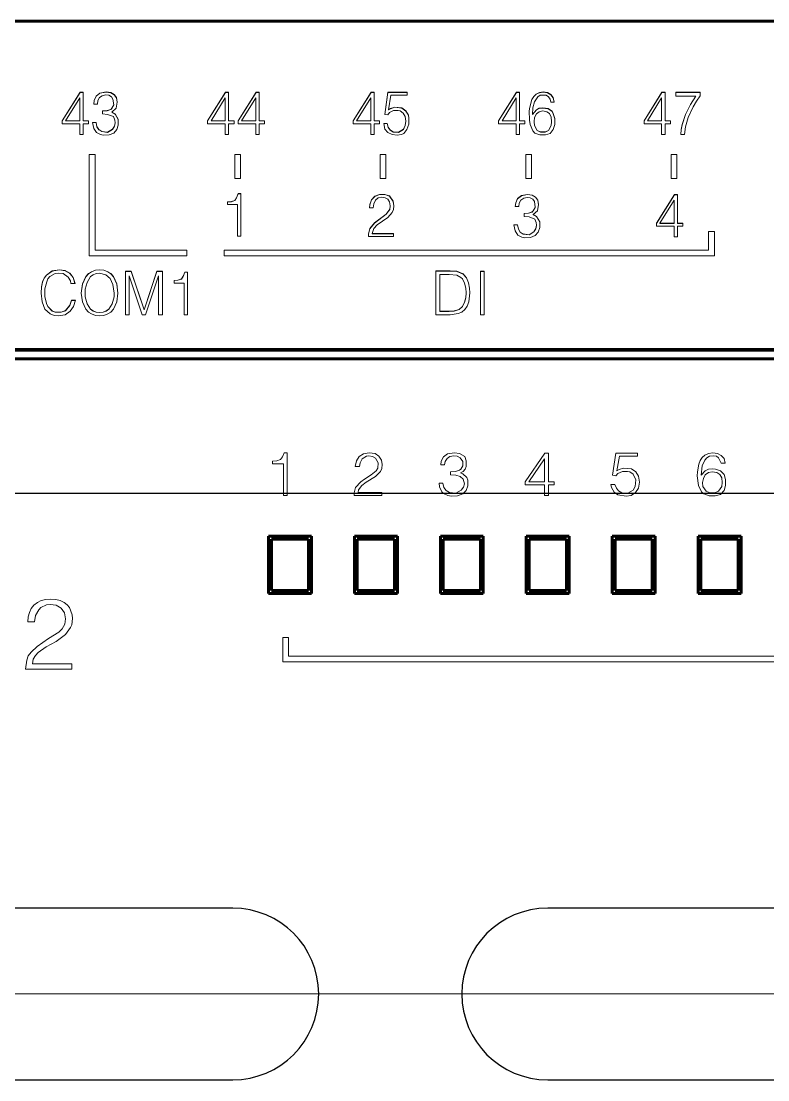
# Model space of a CAD drawing. Header units: millimetres. Extents: x 0 to 53000, y -591 to 24400.
# Drawn here: x 24641.73 to 24667.8, y 2739.5 to 2776.5 of the extents above; entities that cross this region are included whole.
import ezdxf
from ezdxf.enums import TextEntityAlignment as Align

# ---------------------------------------------------------------- set-up
doc = ezdxf.new("R2010")
doc.units = ezdxf.units.MM
doc.linetypes.add('K5LT_BASIC', pattern=[0])
doc.linetypes.add('K5LT_THIN', pattern=[0])
doc.layers.add('Основная', color=7, linetype='Continuous', lineweight=30)
doc.layers.add('Привязки', color=2, linetype='Continuous', lineweight=0, plot=False, transparency=0.8)
doc.styles.add('текст', font='isocpeui.ttf')

# ---------------------------------------------------------------- blocks, each defined once
blk = doc.blocks.new('Программируемое реле ПР102')
at = {"layer": 'Основная', "linetype": 'K5LT_BASIC', "lineweight": 60}
for p, q in [((116.75, 34), (0.25, 34)), ((2.8, 22.503), (114.2, 22.503)), ((114.2, 22.2), (2.8, 22.2)), ((113.72, 22.525), (3.28, 22.525)), ((23.25, 16), (23.25, 14)), ((24.75, 16), (23.25, 16)), ((24.75, 14), (24.75, 16)), ((27.75, 16), (26.25, 16)), ((26.25, 16), (26.25, 14)), ((27.75, 14), (27.75, 16)), ((29.25, 16), (29.25, 14)), ((30.75, 16), (29.25, 16)), ((30.75, 14), (30.75, 16)), ((33.75, 16), (32.25, 16)), ((32.25, 16), (32.25, 14)), ((33.75, 14), (33.75, 16)), ((36.75, 16), (35.25, 16)), ((35.25, 16), (35.25, 14)), ((36.75, 14), (36.75, 16)), ((38.25, 16), (38.25, 14)), ((39.75, 16), (38.25, 16)), ((39.75, 14), (39.75, 16)), ((23.35, 15.9), (23.35, 14.1)), ((24.65, 15.9), (23.35, 15.9)), ((24.65, 14.1), (24.65, 15.9)), ((26.35, 15.9), (26.35, 14.1)), ((27.65, 15.9), (26.35, 15.9)), ((27.65, 14.1), (27.65, 15.9)), ((29.35, 15.9), (29.35, 14.1)), ((30.65, 15.9), (29.35, 15.9)), ((30.65, 14.1), (30.65, 15.9)), ((32.35, 15.9), (32.35, 14.1)), ((33.65, 15.9), (32.35, 15.9)), ((33.65, 14.1), (33.65, 15.9)), ((35.35, 15.9), (35.35, 14.1)), ((36.65, 15.9), (35.35, 15.9)), ((36.65, 14.1), (36.65, 15.9)), ((39.65, 15.9), (38.35, 15.9)), ((38.35, 15.9), (38.35, 14.1)), ((39.65, 14.1), (39.65, 15.9)), ((23.35, 14.1), (24.65, 14.1)), ((26.35, 14.1), (27.65, 14.1)), ((29.35, 14.1), (30.65, 14.1)), ((32.35, 14.1), (33.65, 14.1)), ((35.35, 14.1), (36.65, 14.1)), ((38.35, 14.1), (39.65, 14.1)), ((23.25, 14), (24.75, 14)), ((26.25, 14), (27.75, 14)), ((29.25, 14), (30.75, 14)), ((32.25, 14), (33.75, 14)), ((35.25, 14), (36.75, 14)), ((38.25, 14), (39.75, 14))]:
    blk.add_line(p, q, dxfattribs=at)
at = {"layer": 'Основная', "linetype": 'K5LT_THIN', "lineweight": 18}
for p, q in [((16.67, 31.515), (16.043, 30.517)), ((16.67, 31.51), (16.043, 30.511)), ((16.776, 31.515), (16.67, 31.515)), ((16.67, 31.51), (16.67, 31.515)), ((16.776, 31.51), (16.67, 31.51)), ((16.776, 30.517), (16.776, 31.515)), ((17.363, 31.489), (17.23, 31.382)), ((17.363, 31.483), (17.23, 31.377)), ((17.576, 31.529), (17.363, 31.489)), ((17.576, 31.523), (17.363, 31.483)), ((17.363, 31.483), (17.363, 31.489)), ((17.576, 31.523), (17.576, 31.529)), ((17.736, 31.502), (17.576, 31.529)), ((17.736, 31.497), (17.576, 31.523)), ((17.736, 31.497), (17.736, 31.502)), ((17.856, 31.435), (17.736, 31.502)), ((17.856, 31.43), (17.736, 31.497)), ((21.75, 31.515), (21.123, 30.517)), ((21.75, 31.51), (21.123, 30.511)), ((21.856, 31.515), (21.75, 31.515)), ((21.75, 31.51), (21.75, 31.515)), ((21.856, 31.51), (21.75, 31.51)), ((21.856, 30.517), (21.856, 31.515)), ((22.816, 31.515), (22.19, 30.517)), ((22.816, 31.51), (22.19, 30.511)), ((22.816, 31.51), (22.816, 31.515)), ((22.923, 31.515), (22.816, 31.515)), ((22.923, 31.51), (22.816, 31.51)), ((22.923, 30.517), (22.923, 31.515)), ((26.83, 31.515), (26.203, 30.517)), ((26.83, 31.51), (26.203, 30.511)), ((26.83, 31.51), (26.83, 31.515)), ((26.936, 31.515), (26.83, 31.515)), ((26.936, 31.51), (26.83, 31.51)), ((26.936, 30.517), (26.936, 31.515)), ((27.416, 31.515), (27.31, 30.743)), ((27.416, 31.51), (27.31, 30.743)), ((27.416, 31.51), (27.416, 31.515)), ((28.096, 31.515), (27.416, 31.515)), ((28.096, 31.51), (27.416, 31.51)), ((28.096, 31.409), (28.096, 31.515)), ((31.91, 31.515), (31.283, 30.517)), ((31.91, 31.51), (31.283, 30.511)), ((32.016, 31.515), (31.91, 31.515)), ((31.91, 31.51), (31.91, 31.515)), ((32.016, 31.51), (31.91, 31.51)), ((32.016, 30.517), (32.016, 31.515)), ((32.71, 31.502), (32.59, 31.449)), ((32.71, 31.497), (32.59, 31.444)), ((32.843, 31.529), (32.71, 31.502)), ((32.843, 31.523), (32.71, 31.497)), ((32.71, 31.497), (32.71, 31.502)), ((32.843, 31.523), (32.843, 31.529)), ((32.99, 31.502), (32.843, 31.529)), ((32.99, 31.497), (32.843, 31.523)), ((32.99, 31.497), (32.99, 31.502)), ((33.11, 31.435), (32.99, 31.502)), ((33.11, 31.43), (32.99, 31.497)), ((36.99, 31.515), (36.363, 30.517)), ((36.99, 31.51), (36.363, 30.511)), ((37.096, 31.515), (36.99, 31.515)), ((36.99, 31.51), (36.99, 31.515)), ((37.096, 31.51), (36.99, 31.51)), ((37.096, 30.517), (37.096, 31.515)), ((38.323, 31.515), (37.47, 31.515)), ((37.47, 31.515), (37.47, 31.382)), ((38.323, 31.51), (37.47, 31.51)), ((38.323, 31.396), (38.323, 31.515)), ((16.163, 30.517), (16.656, 31.316)), ((16.656, 31.316), (16.656, 30.517)), ((17.163, 31.236), (17.15, 31.103)), ((17.163, 31.23), (17.15, 31.103)), ((17.15, 31.103), (17.27, 31.103)), ((17.23, 31.382), (17.163, 31.236)), ((17.23, 31.377), (17.163, 31.23)), ((17.163, 31.23), (17.163, 31.236)), ((17.23, 31.377), (17.23, 31.382)), ((17.27, 31.103), (17.283, 31.222)), ((17.283, 31.222), (17.35, 31.329)), ((17.35, 31.329), (17.443, 31.396)), ((17.443, 31.396), (17.563, 31.422)), ((17.563, 31.422), (17.67, 31.409)), ((17.67, 31.409), (17.763, 31.356)), ((17.763, 31.356), (17.816, 31.276)), ((17.816, 31.276), (17.843, 31.076)), ((17.936, 31.329), (17.856, 31.435)), ((17.856, 31.43), (17.856, 31.435)), ((17.936, 31.324), (17.856, 31.43)), ((17.923, 30.956), (17.963, 31.169)), ((17.963, 31.169), (17.936, 31.329)), ((17.936, 31.324), (17.936, 31.329)), ((17.962, 31.167), (17.936, 31.324)), ((21.243, 30.517), (21.736, 31.316)), ((21.736, 31.316), (21.736, 30.517)), ((22.31, 30.517), (22.803, 31.316)), ((22.803, 31.316), (22.803, 30.517)), ((26.323, 30.517), (26.816, 31.316)), ((26.816, 31.316), (26.816, 30.517)), ((27.443, 30.903), (27.523, 31.409)), ((27.523, 31.409), (28.096, 31.409)), ((31.403, 30.517), (31.896, 31.316)), ((31.896, 31.316), (31.896, 30.517)), ((32.443, 31.262), (32.376, 30.996)), ((32.443, 31.257), (32.376, 30.991)), ((32.51, 31.369), (32.443, 31.262)), ((32.51, 31.364), (32.443, 31.257)), ((32.443, 31.257), (32.443, 31.262)), ((32.483, 30.969), (32.536, 31.182)), ((32.59, 31.449), (32.51, 31.369)), ((32.59, 31.444), (32.51, 31.364)), ((32.51, 31.364), (32.51, 31.369)), ((32.536, 31.182), (32.656, 31.356)), ((32.59, 31.444), (32.59, 31.449)), ((32.656, 31.356), (32.736, 31.409)), ((32.736, 31.409), (32.95, 31.409)), ((32.95, 31.409), (33.03, 31.356)), ((33.03, 31.356), (33.083, 31.276)), ((33.083, 31.276), (33.11, 31.169)), ((33.19, 31.329), (33.11, 31.435)), ((33.11, 31.43), (33.11, 31.435)), ((33.19, 31.324), (33.11, 31.43)), ((33.11, 31.169), (33.23, 31.169)), ((33.23, 31.169), (33.19, 31.329)), ((33.19, 31.324), (33.19, 31.329)), ((33.228, 31.169), (33.19, 31.324)), ((36.483, 30.517), (36.976, 31.316)), ((36.976, 31.316), (36.976, 30.517)), ((37.47, 31.382), (38.176, 31.382)), ((37.99, 31.089), (37.816, 30.743)), ((37.99, 31.084), (37.816, 30.738)), ((38.176, 31.382), (37.99, 31.089)), ((38.176, 31.377), (37.99, 31.084)), ((37.99, 31.084), (37.99, 31.089)), ((38.083, 31.009), (38.19, 31.209)), ((38.176, 31.377), (38.176, 31.382)), ((38.19, 31.209), (38.323, 31.396)), ((17.616, 30.876), (17.456, 30.863)), ((17.616, 30.871), (17.456, 30.858)), ((17.456, 30.863), (17.456, 30.756)), ((17.456, 30.756), (17.63, 30.743)), ((17.736, 30.916), (17.616, 30.876)), ((17.736, 30.911), (17.616, 30.871)), ((17.616, 30.871), (17.616, 30.876)), ((17.63, 30.743), (17.83, 30.663)), ((17.776, 30.956), (17.736, 30.916)), ((17.776, 30.951), (17.736, 30.911)), ((17.736, 30.911), (17.736, 30.916)), ((17.843, 31.076), (17.776, 30.956)), ((17.843, 31.071), (17.776, 30.951)), ((17.776, 30.823), (17.923, 30.956)), ((17.776, 30.951), (17.776, 30.956)), ((17.776, 30.818), (17.776, 30.823)), ((17.896, 30.756), (17.776, 30.823)), ((17.896, 30.751), (17.776, 30.818)), ((17.843, 31.071), (17.843, 31.076)), ((17.896, 30.751), (17.896, 30.756)), ((18.003, 30.57), (17.896, 30.756)), ((18.003, 30.565), (17.896, 30.751)), ((27.31, 30.743), (27.416, 30.73)), ((27.416, 30.73), (27.47, 30.81)), ((27.51, 30.943), (27.443, 30.903)), ((27.51, 30.938), (27.443, 30.898)), ((27.443, 30.898), (27.443, 30.903)), ((27.47, 30.81), (27.616, 30.876)), ((27.656, 30.996), (27.51, 30.943)), ((27.656, 30.991), (27.51, 30.938)), ((27.51, 30.938), (27.51, 30.943)), ((27.616, 30.876), (27.776, 30.876)), ((27.656, 30.991), (27.656, 30.996)), ((27.91, 30.969), (27.656, 30.996)), ((27.91, 30.964), (27.656, 30.991)), ((27.776, 30.876), (27.843, 30.863)), ((27.843, 30.863), (27.95, 30.783)), ((27.91, 30.964), (27.91, 30.969)), ((28.043, 30.863), (27.91, 30.969)), ((28.043, 30.858), (27.91, 30.964)), ((27.95, 30.783), (28.016, 30.663)), ((28.136, 30.716), (28.043, 30.863)), ((28.043, 30.858), (28.043, 30.863)), ((28.136, 30.711), (28.043, 30.858)), ((28.136, 30.711), (28.136, 30.716)), ((28.15, 30.61), (28.136, 30.716)), ((28.15, 30.605), (28.136, 30.711)), ((32.376, 30.996), (32.35, 30.863)), ((32.376, 30.991), (32.35, 30.859)), ((32.35, 30.863), (32.363, 30.543)), ((32.376, 30.991), (32.376, 30.996)), ((32.47, 30.743), (32.483, 30.969)), ((32.603, 30.903), (32.47, 30.743)), ((32.603, 30.898), (32.47, 30.738)), ((32.47, 30.738), (32.47, 30.743)), ((32.536, 30.637), (32.603, 30.756)), ((32.696, 30.956), (32.603, 30.903)), ((32.696, 30.951), (32.603, 30.898)), ((32.603, 30.898), (32.603, 30.903)), ((32.603, 30.756), (32.696, 30.836)), ((32.83, 30.969), (32.696, 30.956)), ((32.83, 30.964), (32.696, 30.951)), ((32.696, 30.951), (32.696, 30.956)), ((32.696, 30.836), (32.83, 30.863)), ((33.016, 30.943), (32.83, 30.969)), ((32.83, 30.964), (32.83, 30.969)), ((33.016, 30.938), (32.83, 30.964)), ((32.83, 30.863), (32.963, 30.836)), ((32.963, 30.836), (33.056, 30.77)), ((33.016, 30.938), (33.016, 30.943)), ((33.15, 30.85), (33.016, 30.943)), ((33.15, 30.844), (33.016, 30.938)), ((33.056, 30.77), (33.123, 30.65)), ((33.15, 30.844), (33.15, 30.85)), ((33.19, 30.77), (33.15, 30.85)), ((33.19, 30.764), (33.15, 30.844)), ((33.243, 30.597), (33.19, 30.77)), ((33.19, 30.764), (33.19, 30.77)), ((33.243, 30.591), (33.19, 30.764)), ((37.816, 30.743), (37.696, 30.384)), ((37.816, 30.738), (37.696, 30.378)), ((37.816, 30.738), (37.816, 30.743)), ((37.91, 30.637), (38.083, 31.009)), ((16.043, 30.517), (16.043, 30.41)), ((16.043, 30.41), (16.656, 30.41)), ((16.163, 30.511), (16.163, 30.517)), ((16.656, 30.517), (16.163, 30.517)), ((16.656, 30.511), (16.163, 30.511)), ((16.656, 30.511), (16.656, 30.517)), ((16.656, 30.41), (16.656, 30.037)), ((16.776, 30.511), (16.776, 30.517)), ((16.963, 30.517), (16.776, 30.517)), ((16.963, 30.511), (16.776, 30.511)), ((16.776, 30.037), (16.776, 30.41)), ((16.776, 30.41), (16.963, 30.41)), ((16.963, 30.41), (16.963, 30.517)), ((17.23, 30.463), (17.096, 30.463)), ((17.096, 30.463), (17.15, 30.25)), ((17.23, 30.458), (17.098, 30.458)), ((17.23, 30.458), (17.23, 30.463)), ((17.256, 30.317), (17.23, 30.463)), ((17.256, 30.312), (17.23, 30.458)), ((17.83, 30.663), (17.883, 30.543)), ((17.896, 30.45), (17.87, 30.33)), ((17.896, 30.445), (17.87, 30.325)), ((17.883, 30.543), (17.896, 30.45)), ((17.896, 30.445), (17.896, 30.45)), ((17.95, 30.21), (18.003, 30.37)), ((18.003, 30.37), (18.003, 30.57)), ((21.123, 30.517), (21.123, 30.41)), ((21.123, 30.41), (21.736, 30.41)), ((21.243, 30.511), (21.243, 30.517)), ((21.736, 30.517), (21.243, 30.517)), ((21.736, 30.511), (21.243, 30.511)), ((21.736, 30.511), (21.736, 30.517)), ((21.736, 30.41), (21.736, 30.037)), ((21.856, 30.511), (21.856, 30.517)), ((22.043, 30.517), (21.856, 30.517)), ((22.043, 30.511), (21.856, 30.511)), ((21.856, 30.037), (21.856, 30.41)), ((21.856, 30.41), (22.043, 30.41)), ((22.043, 30.41), (22.043, 30.517)), ((22.19, 30.517), (22.19, 30.41)), ((22.19, 30.41), (22.803, 30.41)), ((22.803, 30.517), (22.31, 30.517)), ((22.31, 30.511), (22.31, 30.517)), ((22.803, 30.511), (22.31, 30.511)), ((22.803, 30.511), (22.803, 30.517)), ((22.803, 30.41), (22.803, 30.037)), ((23.11, 30.517), (22.923, 30.517)), ((22.923, 30.511), (22.923, 30.517)), ((23.11, 30.511), (22.923, 30.511)), ((22.923, 30.41), (23.11, 30.41)), ((22.923, 30.037), (22.923, 30.41)), ((23.11, 30.41), (23.11, 30.517)), ((26.203, 30.517), (26.203, 30.41)), ((26.203, 30.41), (26.816, 30.41)), ((26.816, 30.517), (26.323, 30.517)), ((26.323, 30.511), (26.323, 30.517)), ((26.816, 30.511), (26.323, 30.511)), ((26.816, 30.511), (26.816, 30.517)), ((26.816, 30.41), (26.816, 30.037)), ((26.936, 30.511), (26.936, 30.517)), ((27.123, 30.517), (26.936, 30.517)), ((27.123, 30.511), (26.936, 30.511)), ((26.936, 30.41), (27.123, 30.41)), ((26.936, 30.037), (26.936, 30.41)), ((27.123, 30.41), (27.123, 30.517)), ((27.27, 30.424), (27.31, 30.224)), ((27.39, 30.424), (27.27, 30.424)), ((27.39, 30.418), (27.271, 30.418)), ((27.39, 30.418), (27.39, 30.424)), ((27.43, 30.29), (27.39, 30.424)), ((27.43, 30.285), (27.39, 30.418)), ((28.016, 30.357), (27.963, 30.224)), ((28.016, 30.352), (27.963, 30.219)), ((28.016, 30.663), (28.043, 30.503)), ((28.043, 30.503), (28.016, 30.357)), ((28.043, 30.498), (28.016, 30.352)), ((28.016, 30.352), (28.016, 30.357)), ((28.043, 30.498), (28.043, 30.503)), ((28.083, 30.21), (28.15, 30.397)), ((28.15, 30.397), (28.15, 30.61)), ((31.283, 30.517), (31.283, 30.41)), ((31.283, 30.41), (31.896, 30.41)), ((31.403, 30.511), (31.403, 30.517)), ((31.896, 30.517), (31.403, 30.517)), ((31.896, 30.511), (31.403, 30.511)), ((31.896, 30.511), (31.896, 30.517)), ((31.896, 30.41), (31.896, 30.037)), ((32.016, 30.511), (32.016, 30.517)), ((32.203, 30.517), (32.016, 30.517)), ((32.203, 30.511), (32.016, 30.511)), ((32.016, 30.41), (32.203, 30.41)), ((32.016, 30.037), (32.016, 30.41)), ((32.203, 30.41), (32.203, 30.517)), ((32.363, 30.543), (32.39, 30.384)), ((32.39, 30.384), (32.483, 30.171)), ((32.523, 30.49), (32.536, 30.637)), ((32.536, 30.357), (32.523, 30.49)), ((32.523, 30.485), (32.523, 30.49)), ((32.536, 30.352), (32.523, 30.485)), ((32.536, 30.352), (32.536, 30.357)), ((32.63, 30.184), (32.536, 30.357)), ((32.63, 30.179), (32.536, 30.352)), ((33.123, 30.357), (33.03, 30.184)), ((33.123, 30.352), (33.03, 30.179)), ((33.123, 30.65), (33.136, 30.49)), ((33.136, 30.49), (33.123, 30.357)), ((33.136, 30.485), (33.123, 30.352)), ((33.123, 30.352), (33.123, 30.357)), ((33.136, 30.485), (33.136, 30.49)), ((33.19, 30.21), (33.243, 30.384)), ((33.243, 30.384), (33.243, 30.597)), ((36.363, 30.517), (36.363, 30.41)), ((36.363, 30.41), (36.976, 30.41)), ((36.976, 30.517), (36.483, 30.517)), ((36.483, 30.511), (36.483, 30.517)), ((36.976, 30.511), (36.483, 30.511)), ((36.976, 30.511), (36.976, 30.517)), ((36.976, 30.41), (36.976, 30.037)), ((37.283, 30.517), (37.096, 30.517)), ((37.096, 30.511), (37.096, 30.517)), ((37.283, 30.511), (37.096, 30.511)), ((37.096, 30.037), (37.096, 30.41)), ((37.096, 30.41), (37.283, 30.41)), ((37.283, 30.41), (37.283, 30.517)), ((37.696, 30.384), (37.656, 30.21)), ((37.696, 30.378), (37.656, 30.205)), ((37.696, 30.378), (37.696, 30.384)), ((37.816, 30.304), (37.91, 30.637)), ((16.656, 30.037), (16.776, 30.037)), ((17.15, 30.25), (17.243, 30.104)), ((17.243, 30.104), (17.376, 30.037)), ((17.323, 30.21), (17.256, 30.317)), ((17.256, 30.312), (17.256, 30.317)), ((17.323, 30.205), (17.256, 30.312)), ((17.43, 30.144), (17.323, 30.21)), ((17.323, 30.205), (17.323, 30.21)), ((17.43, 30.139), (17.323, 30.205)), ((17.376, 30.037), (17.47, 30.011)), ((17.43, 30.139), (17.43, 30.144)), ((17.63, 30.117), (17.43, 30.144)), ((17.63, 30.112), (17.43, 30.139)), ((17.47, 30.011), (17.683, 30.024)), ((17.803, 30.224), (17.63, 30.117)), ((17.803, 30.219), (17.63, 30.112)), ((17.63, 30.112), (17.63, 30.117)), ((17.683, 30.024), (17.843, 30.091)), ((17.87, 30.33), (17.803, 30.224)), ((17.87, 30.325), (17.803, 30.219)), ((17.803, 30.219), (17.803, 30.224)), ((17.843, 30.091), (17.95, 30.21)), ((17.87, 30.325), (17.87, 30.33)), ((21.736, 30.037), (21.856, 30.037)), ((22.803, 30.037), (22.923, 30.037)), ((26.816, 30.037), (26.936, 30.037)), ((27.31, 30.224), (27.416, 30.104)), ((27.416, 30.104), (27.563, 30.037)), ((27.496, 30.197), (27.43, 30.29)), ((27.43, 30.285), (27.43, 30.29)), ((27.496, 30.192), (27.43, 30.285)), ((27.496, 30.192), (27.496, 30.197)), ((27.603, 30.131), (27.496, 30.197)), ((27.603, 30.125), (27.496, 30.192)), ((27.563, 30.037), (27.736, 30.011)), ((27.603, 30.125), (27.603, 30.131)), ((27.79, 30.117), (27.603, 30.131)), ((27.79, 30.112), (27.603, 30.125)), ((27.736, 30.011), (27.896, 30.037)), ((27.963, 30.224), (27.79, 30.117)), ((27.963, 30.219), (27.79, 30.112)), ((27.79, 30.112), (27.79, 30.117)), ((27.896, 30.037), (27.976, 30.077)), ((27.963, 30.219), (27.963, 30.224)), ((27.976, 30.077), (28.083, 30.21)), ((31.896, 30.037), (32.016, 30.037)), ((32.483, 30.171), (32.55, 30.091)), ((32.55, 30.091), (32.723, 30.024)), ((32.75, 30.131), (32.63, 30.184)), ((32.63, 30.179), (32.63, 30.184)), ((32.75, 30.125), (32.63, 30.179)), ((32.723, 30.024), (32.923, 30.024)), ((32.75, 30.125), (32.75, 30.131)), ((32.91, 30.131), (32.75, 30.131)), ((32.91, 30.125), (32.75, 30.125)), ((33.03, 30.184), (32.91, 30.131)), ((33.03, 30.179), (32.91, 30.125)), ((32.91, 30.125), (32.91, 30.131)), ((32.923, 30.024), (33.083, 30.077)), ((33.03, 30.179), (33.03, 30.184)), ((33.083, 30.077), (33.19, 30.21)), ((36.976, 30.037), (37.096, 30.037)), ((37.656, 30.21), (37.643, 30.037)), ((37.656, 30.205), (37.643, 30.037)), ((37.643, 30.037), (37.776, 30.037)), ((37.656, 30.205), (37.656, 30.21)), ((37.776, 30.037), (37.816, 30.304)), ((16.99, 29.345), (17.19, 29.345)), ((16.99, 29.345), (16.99, 25.8)), ((16.99, 29.34), (17.19, 29.34)), ((17.19, 26), (17.19, 29.345)), ((22.07, 28.496), (22.07, 29.345)), ((22.07, 29.345), (22.27, 29.345)), ((22.07, 29.34), (22.27, 29.34)), ((22.27, 29.345), (22.27, 28.496)), ((27.15, 29.345), (27.35, 29.345)), ((27.15, 28.496), (27.15, 29.345)), ((27.15, 29.34), (27.35, 29.34)), ((27.35, 29.345), (27.35, 28.496)), ((32.23, 28.496), (32.23, 29.345)), ((32.23, 29.345), (32.43, 29.345)), ((32.23, 29.34), (32.43, 29.34)), ((32.43, 29.345), (32.43, 28.496)), ((37.31, 28.496), (37.31, 29.345)), ((37.31, 29.345), (37.51, 29.345)), ((37.31, 29.34), (37.51, 29.34)), ((37.51, 29.345), (37.51, 28.496)), ((22.27, 28.496), (22.07, 28.496)), ((27.35, 28.496), (27.15, 28.496)), ((32.43, 28.496), (32.23, 28.496)), ((37.51, 28.496), (37.31, 28.496)), ((22.136, 27.827), (22.07, 27.734)), ((22.136, 27.822), (22.07, 27.729)), ((22.19, 27.974), (22.136, 27.827)), ((22.19, 27.968), (22.136, 27.822)), ((22.136, 27.822), (22.136, 27.827)), ((22.283, 27.974), (22.19, 27.974)), ((22.19, 27.968), (22.19, 27.974)), ((22.283, 27.968), (22.19, 27.968)), ((22.283, 26.482), (22.283, 27.974)), ((26.841, 27.761), (26.788, 27.588)), ((26.841, 27.756), (26.788, 27.583)), ((26.961, 27.881), (26.841, 27.761)), ((26.961, 27.875), (26.841, 27.756)), ((26.841, 27.756), (26.841, 27.761)), ((27.121, 27.947), (26.961, 27.881)), ((27.121, 27.942), (26.961, 27.875)), ((26.961, 27.875), (26.961, 27.881)), ((26.988, 27.748), (27.081, 27.827)), ((27.081, 27.827), (27.201, 27.854)), ((27.308, 27.947), (27.121, 27.947)), ((27.121, 27.942), (27.121, 27.947)), ((27.308, 27.942), (27.121, 27.942)), ((27.201, 27.854), (27.321, 27.827)), ((27.468, 27.894), (27.308, 27.947)), ((27.308, 27.942), (27.308, 27.947)), ((27.468, 27.889), (27.308, 27.942)), ((27.321, 27.827), (27.415, 27.774)), ((27.415, 27.774), (27.468, 27.681)), ((27.468, 27.889), (27.468, 27.894)), ((27.601, 27.708), (27.468, 27.894)), ((27.601, 27.702), (27.468, 27.889)), ((31.946, 27.8), (31.88, 27.654)), ((31.946, 27.795), (31.88, 27.648)), ((32.08, 27.907), (31.946, 27.8)), ((32.08, 27.901), (31.946, 27.795)), ((31.946, 27.795), (31.946, 27.8)), ((32.066, 27.747), (32.16, 27.813)), ((32.293, 27.947), (32.08, 27.907)), ((32.293, 27.941), (32.08, 27.901)), ((32.08, 27.901), (32.08, 27.907)), ((32.16, 27.813), (32.28, 27.84)), ((32.28, 27.84), (32.386, 27.827)), ((32.293, 27.941), (32.293, 27.947)), ((32.453, 27.92), (32.293, 27.947)), ((32.453, 27.915), (32.293, 27.941)), ((32.386, 27.827), (32.48, 27.774)), ((32.573, 27.853), (32.453, 27.92)), ((32.453, 27.915), (32.453, 27.92)), ((32.573, 27.848), (32.453, 27.915)), ((32.48, 27.774), (32.533, 27.694)), ((32.653, 27.747), (32.573, 27.853)), ((32.573, 27.848), (32.573, 27.853)), ((32.653, 27.742), (32.573, 27.848)), ((37.425, 27.938), (36.798, 26.94)), ((37.425, 27.933), (36.798, 26.934)), ((37.532, 27.938), (37.425, 27.938)), ((37.425, 27.933), (37.425, 27.938)), ((37.532, 27.933), (37.425, 27.933)), ((37.532, 26.94), (37.532, 27.938)), ((21.95, 27.694), (21.816, 27.681)), ((21.95, 27.689), (21.816, 27.675)), ((21.816, 27.681), (21.816, 27.587)), ((21.816, 27.587), (22.163, 27.587)), ((22.07, 27.734), (21.95, 27.694)), ((22.07, 27.729), (21.95, 27.689)), ((21.95, 27.689), (21.95, 27.694)), ((22.07, 27.729), (22.07, 27.734)), ((22.163, 27.587), (22.163, 26.482)), ((26.788, 27.588), (26.775, 27.481)), ((26.788, 27.583), (26.775, 27.481)), ((26.775, 27.481), (26.908, 27.481)), ((26.788, 27.583), (26.788, 27.588)), ((26.908, 27.481), (26.921, 27.614)), ((26.921, 27.614), (26.988, 27.748)), ((27.481, 27.428), (27.361, 27.255)), ((27.481, 27.423), (27.361, 27.25)), ((27.468, 27.681), (27.495, 27.548)), ((27.495, 27.548), (27.481, 27.428)), ((27.495, 27.543), (27.481, 27.423)), ((27.481, 27.423), (27.481, 27.428)), ((27.495, 27.543), (27.495, 27.548)), ((27.561, 27.308), (27.615, 27.415)), ((27.601, 27.702), (27.601, 27.708)), ((27.628, 27.548), (27.601, 27.708)), ((27.628, 27.545), (27.601, 27.702)), ((27.615, 27.415), (27.628, 27.548)), ((31.88, 27.654), (31.866, 27.521)), ((31.866, 27.521), (31.986, 27.521)), ((31.88, 27.648), (31.867, 27.521)), ((31.88, 27.648), (31.88, 27.654)), ((31.986, 27.521), (32, 27.64)), ((32, 27.64), (32.066, 27.747)), ((32.56, 27.494), (32.493, 27.374)), ((32.56, 27.489), (32.493, 27.369)), ((32.533, 27.694), (32.56, 27.494)), ((32.56, 27.489), (32.56, 27.494)), ((32.64, 27.374), (32.68, 27.587)), ((32.653, 27.742), (32.653, 27.747)), ((32.68, 27.587), (32.653, 27.747)), ((32.679, 27.585), (32.653, 27.742)), ((36.918, 26.94), (37.412, 27.739)), ((37.412, 27.739), (37.412, 26.94)), ((27.361, 27.255), (26.948, 26.949)), ((27.361, 27.25), (26.948, 26.943)), ((27.041, 26.882), (27.415, 27.135)), ((27.361, 27.25), (27.361, 27.255)), ((27.415, 27.135), (27.561, 27.308)), ((32.333, 27.294), (32.173, 27.281)), ((32.333, 27.289), (32.173, 27.276)), ((32.173, 27.281), (32.173, 27.174)), ((32.173, 27.174), (32.346, 27.161)), ((32.453, 27.334), (32.333, 27.294)), ((32.453, 27.329), (32.333, 27.289)), ((32.333, 27.289), (32.333, 27.294)), ((32.346, 27.161), (32.546, 27.081)), ((32.493, 27.374), (32.453, 27.334)), ((32.493, 27.369), (32.453, 27.329)), ((32.453, 27.329), (32.453, 27.334)), ((32.493, 27.241), (32.64, 27.374)), ((32.493, 27.369), (32.493, 27.374)), ((32.493, 27.236), (32.493, 27.241)), ((32.613, 27.174), (32.493, 27.241)), ((32.613, 27.169), (32.493, 27.236)), ((32.546, 27.081), (32.6, 26.961)), ((32.613, 27.169), (32.613, 27.174)), ((32.72, 26.988), (32.613, 27.174)), ((32.72, 26.983), (32.613, 27.169)), ((26.788, 26.749), (26.735, 26.562)), ((26.788, 26.744), (26.735, 26.557)), ((26.948, 26.949), (26.788, 26.749)), ((26.948, 26.943), (26.788, 26.744)), ((26.788, 26.744), (26.788, 26.749)), ((26.868, 26.576), (26.921, 26.749)), ((26.921, 26.749), (27.041, 26.882)), ((26.948, 26.943), (26.948, 26.949)), ((31.813, 26.881), (31.866, 26.668)), ((31.946, 26.881), (31.813, 26.881)), ((31.946, 26.876), (31.814, 26.876)), ((31.866, 26.668), (31.96, 26.522)), ((31.946, 26.876), (31.946, 26.881)), ((31.973, 26.735), (31.946, 26.881)), ((31.973, 26.73), (31.946, 26.876)), ((31.973, 26.73), (31.973, 26.735)), ((32.04, 26.628), (31.973, 26.735)), ((32.04, 26.623), (31.973, 26.73)), ((32.52, 26.642), (32.346, 26.535)), ((32.586, 26.748), (32.52, 26.642)), ((32.586, 26.743), (32.52, 26.636)), ((32.52, 26.636), (32.52, 26.642)), ((32.613, 26.868), (32.586, 26.748)), ((32.613, 26.863), (32.586, 26.743)), ((32.586, 26.743), (32.586, 26.748)), ((32.6, 26.961), (32.613, 26.868)), ((32.613, 26.863), (32.613, 26.868)), ((32.666, 26.628), (32.72, 26.788)), ((32.72, 26.788), (32.72, 26.988)), ((36.798, 26.94), (36.798, 26.833)), ((36.798, 26.833), (37.412, 26.833)), ((36.918, 26.934), (36.918, 26.94)), ((37.412, 26.94), (36.918, 26.94)), ((37.412, 26.934), (36.918, 26.934)), ((37.412, 26.934), (37.412, 26.94)), ((37.412, 26.833), (37.412, 26.46)), ((37.532, 26.934), (37.532, 26.94)), ((37.718, 26.94), (37.532, 26.94)), ((37.718, 26.934), (37.532, 26.934)), ((37.532, 26.46), (37.532, 26.833)), ((37.532, 26.833), (37.718, 26.833)), ((37.718, 26.833), (37.718, 26.94)), ((38.62, 26.649), (38.62, 26)), ((38.62, 26.649), (38.82, 26.649)), ((38.62, 26.644), (38.82, 26.644)), ((38.82, 26.649), (38.82, 25.8)), ((22.163, 26.482), (22.283, 26.482)), ((26.735, 26.562), (26.735, 26.469)), ((26.735, 26.469), (27.615, 26.469)), ((26.868, 26.571), (26.868, 26.576)), ((27.615, 26.576), (26.868, 26.576)), ((27.615, 26.571), (26.868, 26.571)), ((27.615, 26.469), (27.615, 26.576)), ((31.96, 26.522), (32.093, 26.455)), ((32.04, 26.623), (32.04, 26.628)), ((32.146, 26.562), (32.04, 26.628)), ((32.146, 26.557), (32.04, 26.623)), ((32.093, 26.455), (32.186, 26.429)), ((32.146, 26.557), (32.146, 26.562)), ((32.346, 26.535), (32.146, 26.562)), ((32.346, 26.53), (32.146, 26.557)), ((32.186, 26.429), (32.4, 26.442)), ((32.52, 26.636), (32.346, 26.53)), ((32.346, 26.53), (32.346, 26.535)), ((32.4, 26.442), (32.56, 26.508)), ((32.56, 26.508), (32.666, 26.628)), ((37.412, 26.46), (37.532, 26.46)), ((17.19, 25.995), (17.19, 26)), ((17.19, 26), (20.39, 26)), ((17.19, 25.995), (20.39, 25.995)), ((20.39, 26), (20.39, 25.8)), ((21.7, 26), (38.62, 26)), ((21.7, 26), (21.7, 25.8)), ((21.7, 25.995), (38.62, 25.995)), ((38.62, 25.995), (38.62, 26)), ((16.99, 25.8), (20.39, 25.8)), ((21.7, 25.8), (38.82, 25.8)), ((15.691, 25.27), (15.491, 25.124)), ((15.691, 25.265), (15.491, 25.119)), ((15.611, 25.071), (15.797, 25.177)), ((15.944, 25.31), (15.691, 25.27)), ((15.944, 25.305), (15.691, 25.265)), ((15.691, 25.265), (15.691, 25.27)), ((15.797, 25.177), (15.917, 25.19)), ((15.917, 25.19), (16.077, 25.177)), ((16.144, 25.284), (15.944, 25.31)), ((15.944, 25.305), (15.944, 25.31)), ((16.144, 25.278), (15.944, 25.305)), ((16.077, 25.177), (16.251, 25.057)), ((16.144, 25.278), (16.144, 25.284)), ((16.304, 25.19), (16.144, 25.284)), ((16.304, 25.185), (16.144, 25.278)), ((16.304, 25.185), (16.304, 25.19)), ((16.424, 25.044), (16.304, 25.19)), ((16.424, 25.039), (16.304, 25.185)), ((16.964, 25.177), (16.871, 25.071)), ((16.964, 25.172), (16.871, 25.065)), ((17.071, 25.244), (16.964, 25.177)), ((17.071, 25.238), (16.964, 25.172)), ((16.964, 25.172), (16.964, 25.177)), ((17.204, 25.297), (17.071, 25.244)), ((17.204, 25.292), (17.071, 25.238)), ((17.071, 25.238), (17.071, 25.244)), ((17.124, 25.137), (17.231, 25.177)), ((17.337, 25.31), (17.204, 25.297)), ((17.337, 25.305), (17.204, 25.292)), ((17.204, 25.292), (17.204, 25.297)), ((17.231, 25.177), (17.351, 25.19)), ((17.337, 25.305), (17.337, 25.31)), ((17.497, 25.297), (17.337, 25.31)), ((17.497, 25.292), (17.337, 25.305)), ((17.351, 25.19), (17.564, 25.137)), ((17.631, 25.244), (17.497, 25.297)), ((17.497, 25.292), (17.497, 25.297)), ((17.631, 25.238), (17.497, 25.292)), ((17.631, 25.238), (17.631, 25.244)), ((17.737, 25.177), (17.631, 25.244)), ((17.737, 25.172), (17.631, 25.238)), ((17.737, 25.172), (17.737, 25.177)), ((17.831, 25.071), (17.737, 25.177)), ((17.831, 25.065), (17.737, 25.172)), ((18.251, 25.257), (18.251, 23.739)), ((18.451, 25.257), (18.251, 25.257)), ((18.451, 25.252), (18.251, 25.252)), ((18.904, 23.912), (18.451, 25.257)), ((18.451, 25.252), (18.451, 25.257)), ((18.904, 23.907), (18.451, 25.252)), ((19.344, 25.257), (18.904, 23.912)), ((19.344, 25.252), (18.904, 23.907)), ((19.344, 25.252), (19.344, 25.257)), ((19.544, 25.257), (19.344, 25.257)), ((19.544, 25.252), (19.344, 25.252)), ((19.544, 23.739), (19.544, 25.257)), ((20.324, 25.23), (20.271, 25.084)), ((20.324, 25.225), (20.271, 25.079)), ((20.324, 25.225), (20.324, 25.23)), ((20.417, 25.23), (20.324, 25.23)), ((20.417, 25.225), (20.324, 25.225)), ((20.417, 23.739), (20.417, 25.23)), ((29.587, 25.27), (29.094, 25.27)), ((29.094, 25.27), (29.094, 23.739)), ((29.587, 25.265), (29.094, 25.265)), ((29.827, 25.257), (29.587, 25.27)), ((29.587, 25.265), (29.587, 25.27)), ((29.827, 25.252), (29.587, 25.265)), ((30.041, 25.164), (29.827, 25.257)), ((29.827, 25.252), (29.827, 25.257)), ((30.041, 25.159), (29.827, 25.252)), ((30.041, 25.159), (30.041, 25.164)), ((30.161, 25.031), (30.041, 25.164)), ((30.647, 25.257), (30.647, 23.739)), ((30.781, 25.257), (30.647, 25.257)), ((30.781, 25.252), (30.647, 25.252)), ((30.781, 23.739), (30.781, 25.257)), ((15.357, 24.884), (15.317, 24.711)), ((15.357, 24.879), (15.317, 24.706)), ((15.411, 25.017), (15.357, 24.884)), ((15.411, 25.012), (15.357, 24.879)), ((15.357, 24.879), (15.357, 24.884)), ((15.491, 25.124), (15.411, 25.017)), ((15.491, 25.119), (15.411, 25.012)), ((15.411, 25.012), (15.411, 25.017)), ((15.437, 24.644), (15.504, 24.884)), ((15.491, 25.119), (15.491, 25.124)), ((15.504, 24.884), (15.544, 24.991)), ((15.544, 24.991), (15.611, 25.071)), ((16.251, 25.057), (16.331, 24.924)), ((16.331, 24.924), (16.344, 24.831)), ((16.344, 24.831), (16.491, 24.831)), ((16.491, 24.831), (16.424, 25.044)), ((16.424, 25.039), (16.424, 25.044)), ((16.489, 24.831), (16.424, 25.039)), ((16.751, 24.818), (16.711, 24.498)), ((16.751, 24.812), (16.711, 24.495)), ((16.871, 25.071), (16.751, 24.818)), ((16.871, 25.065), (16.751, 24.812)), ((16.751, 24.812), (16.751, 24.818)), ((16.844, 24.631), (16.911, 24.871)), ((16.871, 25.065), (16.871, 25.071)), ((16.911, 24.871), (17.031, 25.071)), ((17.031, 25.071), (17.124, 25.137)), ((17.564, 25.137), (17.724, 25.004)), ((17.724, 25.004), (17.817, 24.791)), ((17.817, 24.791), (17.857, 24.498)), ((17.831, 25.065), (17.831, 25.071)), ((17.951, 24.818), (17.831, 25.071)), ((17.951, 24.812), (17.831, 25.065)), ((17.991, 24.498), (17.951, 24.818)), ((17.951, 24.812), (17.951, 24.818)), ((17.99, 24.495), (17.951, 24.812)), ((18.384, 23.739), (18.384, 25.097)), ((18.384, 25.097), (18.837, 23.739)), ((18.957, 23.739), (19.411, 25.097)), ((19.411, 25.097), (19.411, 23.739)), ((20.084, 24.951), (19.951, 24.937)), ((20.084, 24.945), (19.951, 24.932)), ((19.951, 24.937), (19.951, 24.844)), ((19.951, 24.844), (20.297, 24.844)), ((20.204, 24.991), (20.084, 24.951)), ((20.204, 24.985), (20.084, 24.945)), ((20.084, 24.945), (20.084, 24.951)), ((20.271, 25.084), (20.204, 24.991)), ((20.271, 25.079), (20.204, 24.985)), ((20.204, 24.985), (20.204, 24.991)), ((20.271, 25.079), (20.271, 25.084)), ((20.297, 24.844), (20.297, 23.739)), ((29.227, 23.859), (29.227, 25.15)), ((29.227, 25.15), (29.561, 25.15)), ((29.561, 25.15), (29.827, 25.124)), ((29.827, 25.124), (29.961, 25.044)), ((29.961, 25.044), (30.027, 24.991)), ((30.027, 24.991), (30.094, 24.844)), ((30.161, 25.025), (30.041, 25.159)), ((30.094, 24.844), (30.134, 24.671)), ((30.227, 24.857), (30.161, 25.031)), ((30.161, 25.025), (30.161, 25.031)), ((30.227, 24.852), (30.161, 25.025)), ((30.227, 24.852), (30.227, 24.857)), ((30.267, 24.671), (30.227, 24.857)), ((30.267, 24.666), (30.227, 24.852)), ((15.317, 24.711), (15.304, 24.498)), ((15.317, 24.706), (15.304, 24.496)), ((15.304, 24.498), (15.344, 24.192)), ((15.317, 24.706), (15.317, 24.711)), ((15.437, 24.378), (15.437, 24.644)), ((16.711, 24.498), (16.751, 24.192)), ((16.844, 24.365), (16.844, 24.631)), ((17.857, 24.498), (17.857, 24.365)), ((17.951, 24.192), (17.991, 24.498)), ((30.134, 24.671), (30.147, 24.511)), ((30.147, 24.511), (30.134, 24.338)), ((30.147, 24.506), (30.134, 24.333)), ((30.147, 24.506), (30.147, 24.511)), ((30.241, 24.192), (30.281, 24.511)), ((30.281, 24.511), (30.267, 24.671)), ((30.267, 24.666), (30.267, 24.671)), ((30.28, 24.509), (30.267, 24.666)), ((15.344, 24.192), (15.437, 23.939)), ((15.437, 24.373), (15.437, 24.378)), ((15.491, 24.138), (15.437, 24.378)), ((15.491, 24.133), (15.437, 24.373)), ((15.544, 24.032), (15.491, 24.138)), ((15.491, 24.133), (15.491, 24.138)), ((15.544, 24.027), (15.491, 24.133)), ((16.304, 24.072), (16.157, 23.885)), ((16.304, 24.067), (16.157, 23.88)), ((16.371, 24.245), (16.304, 24.072)), ((16.371, 24.24), (16.304, 24.067)), ((16.304, 24.067), (16.304, 24.072)), ((16.504, 24.245), (16.371, 24.245)), ((16.371, 24.24), (16.371, 24.245)), ((16.502, 24.24), (16.371, 24.24)), ((16.437, 24.032), (16.504, 24.245)), ((16.751, 24.192), (16.871, 23.939)), ((16.911, 24.125), (16.844, 24.365)), ((16.844, 24.36), (16.844, 24.365)), ((16.911, 24.12), (16.844, 24.36)), ((16.911, 24.12), (16.911, 24.125)), ((17.031, 23.939), (16.911, 24.125)), ((17.031, 23.933), (16.911, 24.12)), ((17.791, 24.125), (17.671, 23.939)), ((17.791, 24.12), (17.671, 23.933)), ((17.857, 24.365), (17.791, 24.125)), ((17.857, 24.36), (17.791, 24.12)), ((17.791, 24.12), (17.791, 24.125)), ((17.831, 23.939), (17.951, 24.192)), ((17.857, 24.36), (17.857, 24.365)), ((30.094, 24.178), (30.027, 24.032)), ((30.094, 24.173), (30.027, 24.027)), ((30.134, 24.338), (30.094, 24.178)), ((30.134, 24.333), (30.094, 24.173)), ((30.094, 24.173), (30.094, 24.178)), ((30.134, 24.333), (30.134, 24.338)), ((30.187, 24.045), (30.241, 24.192)), ((15.437, 23.939), (15.624, 23.766)), ((15.544, 24.027), (15.544, 24.032)), ((15.691, 23.872), (15.544, 24.032)), ((15.691, 23.867), (15.544, 24.027)), ((15.624, 23.766), (15.757, 23.712)), ((15.691, 23.867), (15.691, 23.872)), ((15.797, 23.832), (15.691, 23.872)), ((15.797, 23.827), (15.691, 23.867)), ((15.757, 23.712), (15.904, 23.699)), ((15.797, 23.827), (15.797, 23.832)), ((16.011, 23.832), (15.797, 23.832)), ((16.011, 23.827), (15.797, 23.827)), ((15.904, 23.699), (16.144, 23.739)), ((16.157, 23.885), (16.011, 23.832)), ((16.157, 23.88), (16.011, 23.827)), ((16.011, 23.827), (16.011, 23.832)), ((16.144, 23.739), (16.317, 23.859)), ((16.157, 23.88), (16.157, 23.885)), ((16.317, 23.859), (16.437, 24.032)), ((16.871, 23.939), (16.964, 23.832)), ((16.964, 23.832), (17.071, 23.766)), ((17.031, 23.933), (17.031, 23.939)), ((17.124, 23.872), (17.031, 23.939)), ((17.124, 23.867), (17.031, 23.933)), ((17.071, 23.766), (17.204, 23.712)), ((17.231, 23.832), (17.124, 23.872)), ((17.124, 23.867), (17.124, 23.872)), ((17.231, 23.827), (17.124, 23.867)), ((17.204, 23.712), (17.351, 23.699)), ((17.231, 23.827), (17.231, 23.832)), ((17.351, 23.819), (17.231, 23.832)), ((17.351, 23.814), (17.231, 23.827)), ((17.471, 23.832), (17.351, 23.819)), ((17.471, 23.827), (17.351, 23.814)), ((17.351, 23.814), (17.351, 23.819)), ((17.351, 23.699), (17.497, 23.712)), ((17.577, 23.872), (17.471, 23.832)), ((17.577, 23.867), (17.471, 23.827)), ((17.471, 23.827), (17.471, 23.832)), ((17.497, 23.712), (17.631, 23.766)), ((17.671, 23.939), (17.577, 23.872)), ((17.671, 23.933), (17.577, 23.867)), ((17.577, 23.867), (17.577, 23.872)), ((17.631, 23.766), (17.737, 23.832)), ((17.671, 23.933), (17.671, 23.939)), ((17.737, 23.832), (17.831, 23.939)), ((18.251, 23.739), (18.384, 23.739)), ((18.837, 23.739), (18.957, 23.739)), ((18.904, 23.907), (18.904, 23.912)), ((19.411, 23.739), (19.544, 23.739)), ((20.297, 23.739), (20.417, 23.739)), ((29.094, 23.739), (29.587, 23.739)), ((29.227, 23.854), (29.227, 23.859)), ((29.561, 23.859), (29.227, 23.859)), ((29.561, 23.854), (29.227, 23.854)), ((29.734, 23.872), (29.561, 23.859)), ((29.734, 23.867), (29.561, 23.854)), ((29.561, 23.854), (29.561, 23.859)), ((29.587, 23.739), (29.867, 23.779)), ((29.907, 23.925), (29.734, 23.872)), ((29.907, 23.92), (29.734, 23.867)), ((29.734, 23.867), (29.734, 23.872)), ((29.867, 23.779), (30.001, 23.832)), ((30.027, 24.032), (29.907, 23.925)), ((30.027, 24.027), (29.907, 23.92)), ((29.907, 23.92), (29.907, 23.925)), ((30.001, 23.832), (30.107, 23.925)), ((30.027, 24.027), (30.027, 24.032)), ((30.107, 23.925), (30.187, 24.045)), ((30.647, 23.739), (30.781, 23.739)), ((23.796, 18.915), (23.742, 18.769)), ((23.902, 18.915), (23.796, 18.915)), ((23.902, 17.422), (23.902, 18.915)), ((26.569, 18.875), (26.409, 18.782)), ((26.769, 18.915), (26.569, 18.875)), ((26.969, 18.889), (26.769, 18.915)), ((27.102, 18.795), (26.969, 18.889)), ((29.502, 18.875), (29.356, 18.769)), ((29.742, 18.915), (29.502, 18.875)), ((29.916, 18.889), (29.742, 18.915)), ((30.102, 18.782), (29.916, 18.889)), ((32.902, 18.902), (32.209, 17.902)), ((33.022, 18.902), (32.902, 18.902)), ((33.022, 17.902), (33.022, 18.902)), ((35.382, 18.902), (35.262, 18.129)), ((36.129, 18.902), (35.382, 18.902)), ((36.129, 18.795), (36.129, 18.902)), ((38.609, 18.889), (38.489, 18.835)), ((38.769, 18.915), (38.609, 18.889)), ((38.929, 18.889), (38.769, 18.915)), ((39.062, 18.822), (38.929, 18.889)), ((23.542, 18.635), (23.382, 18.622)), ((23.382, 18.622), (23.382, 18.529)), ((23.382, 18.529), (23.769, 18.529)), ((23.662, 18.675), (23.542, 18.635)), ((23.742, 18.769), (23.662, 18.675)), ((23.769, 18.529), (23.769, 17.422)), ((26.316, 18.635), (26.276, 18.435)), ((26.409, 18.782), (26.316, 18.635)), ((26.422, 18.435), (26.449, 18.569)), ((26.449, 18.569), (26.516, 18.702)), ((26.516, 18.702), (26.676, 18.795)), ((26.676, 18.795), (26.756, 18.809)), ((26.756, 18.809), (26.876, 18.782)), ((26.876, 18.782), (26.982, 18.729)), ((26.982, 18.729), (27.076, 18.569)), ((27.076, 18.569), (27.062, 18.382)), ((27.196, 18.662), (27.102, 18.795)), ((27.222, 18.502), (27.196, 18.662)), ((27.209, 18.369), (27.222, 18.502)), ((29.276, 18.622), (29.262, 18.489)), ((29.356, 18.769), (29.276, 18.622)), ((29.396, 18.489), (29.422, 18.609)), ((29.422, 18.609), (29.489, 18.715)), ((29.489, 18.715), (29.582, 18.782)), ((29.582, 18.782), (29.716, 18.809)), ((29.716, 18.809), (29.836, 18.795)), ((29.836, 18.795), (29.942, 18.742)), ((29.942, 18.742), (30.036, 18.609)), ((30.036, 18.609), (30.036, 18.462)), ((30.156, 18.635), (30.102, 18.782)), ((30.156, 18.435), (30.156, 18.635)), ((32.889, 18.702), (32.342, 17.902)), ((32.889, 17.902), (32.889, 18.702)), ((35.409, 18.289), (35.502, 18.795)), ((35.502, 18.795), (36.129, 18.795)), ((38.276, 18.515), (38.236, 18.249)), ((38.329, 18.649), (38.276, 18.515)), ((38.396, 18.755), (38.329, 18.649)), ((38.489, 18.835), (38.396, 18.755)), ((38.396, 18.462), (38.489, 18.662)), ((38.489, 18.662), (38.556, 18.742)), ((38.556, 18.742), (38.649, 18.795)), ((38.649, 18.795), (38.782, 18.809)), ((38.782, 18.809), (38.889, 18.795)), ((38.889, 18.795), (38.969, 18.742)), ((38.969, 18.742), (39.062, 18.555)), ((39.156, 18.715), (39.062, 18.822)), ((39.062, 18.555), (39.196, 18.555)), ((39.196, 18.555), (39.156, 18.715)), ((26.276, 18.435), (26.422, 18.435)), ((26.836, 18.142), (26.596, 17.995)), ((27.009, 18.289), (26.836, 18.142)), ((26.982, 18.089), (27.156, 18.262)), ((27.062, 18.382), (27.009, 18.289)), ((27.156, 18.262), (27.209, 18.369)), ((29.262, 18.489), (29.396, 18.489)), ((29.782, 18.262), (29.609, 18.249)), ((29.609, 18.249), (29.609, 18.142)), ((29.609, 18.142), (29.796, 18.129)), ((29.916, 18.302), (29.782, 18.262)), ((29.969, 18.342), (29.916, 18.302)), ((29.956, 18.209), (30.049, 18.262)), ((30.036, 18.182), (29.956, 18.209)), ((30.036, 18.462), (29.969, 18.342)), ((30.169, 18.049), (30.036, 18.182)), ((30.049, 18.262), (30.116, 18.342)), ((30.116, 18.342), (30.156, 18.435)), ((35.382, 18.115), (35.449, 18.195)), ((35.489, 18.329), (35.409, 18.289)), ((35.449, 18.195), (35.609, 18.262)), ((35.649, 18.382), (35.489, 18.329)), ((35.609, 18.262), (35.782, 18.262)), ((35.929, 18.355), (35.649, 18.382)), ((35.782, 18.262), (35.862, 18.249)), ((35.862, 18.249), (35.982, 18.169)), ((36.076, 18.249), (35.929, 18.355)), ((35.982, 18.169), (36.076, 17.969)), ((36.169, 18.102), (36.076, 18.249)), ((38.236, 18.249), (38.222, 18.115)), ((38.356, 18.129), (38.396, 18.462)), ((38.502, 18.289), (38.356, 18.129)), ((38.502, 18.142), (38.436, 18.022)), ((38.609, 18.342), (38.502, 18.289)), ((38.609, 18.222), (38.502, 18.142)), ((38.756, 18.355), (38.609, 18.342)), ((38.742, 18.249), (38.609, 18.222)), ((38.902, 18.222), (38.742, 18.249)), ((38.862, 18.342), (38.756, 18.355)), ((39.036, 18.289), (38.862, 18.342)), ((39.009, 18.155), (38.902, 18.222)), ((39.076, 18.035), (39.009, 18.155)), ((39.156, 18.155), (39.036, 18.289)), ((39.209, 17.982), (39.156, 18.155)), ((26.476, 17.902), (26.289, 17.702)), ((26.396, 17.622), (26.502, 17.769)), ((26.596, 17.995), (26.476, 17.902)), ((26.502, 17.769), (26.662, 17.889)), ((26.662, 17.889), (26.982, 18.089)), ((29.342, 17.849), (29.209, 17.849)), ((29.209, 17.849), (29.222, 17.729)), ((29.369, 17.702), (29.342, 17.849)), ((29.796, 18.129), (29.942, 18.089)), ((29.942, 18.089), (30.049, 17.995)), ((30.049, 17.995), (30.089, 17.835)), ((30.089, 17.835), (30.062, 17.715)), ((30.209, 17.955), (30.169, 18.049)), ((30.209, 17.755), (30.209, 17.955)), ((32.209, 17.902), (32.209, 17.795)), ((32.209, 17.795), (32.889, 17.795)), ((32.342, 17.902), (32.889, 17.902)), ((32.889, 17.795), (32.889, 17.422)), ((33.222, 17.902), (33.022, 17.902)), ((33.022, 17.795), (33.222, 17.795)), ((33.022, 17.422), (33.022, 17.795)), ((33.222, 17.795), (33.222, 17.902)), ((35.209, 17.809), (35.222, 17.702)), ((35.342, 17.809), (35.209, 17.809)), ((35.262, 18.129), (35.382, 18.115)), ((35.396, 17.675), (35.342, 17.809)), ((36.076, 17.969), (36.049, 17.742)), ((36.209, 17.889), (36.169, 18.102)), ((36.169, 17.675), (36.209, 17.889)), ((38.222, 18.115), (38.262, 17.769)), ((38.262, 17.769), (38.369, 17.555)), ((38.436, 18.022), (38.409, 17.875)), ((38.409, 17.875), (38.422, 17.742)), ((39.089, 17.875), (39.076, 18.035)), ((39.076, 17.742), (39.089, 17.875)), ((39.156, 17.595), (39.209, 17.769)), ((39.209, 17.769), (39.209, 17.982)), ((23.769, 17.422), (23.902, 17.422)), ((26.289, 17.702), (26.236, 17.515)), ((26.236, 17.515), (26.236, 17.422)), ((26.236, 17.422), (27.209, 17.422)), ((26.382, 17.529), (26.396, 17.622)), ((27.209, 17.529), (26.382, 17.529)), ((27.209, 17.422), (27.209, 17.529)), ((29.222, 17.729), (29.302, 17.555)), ((29.302, 17.555), (29.356, 17.489)), ((29.356, 17.489), (29.516, 17.422)), ((29.449, 17.595), (29.369, 17.702)), ((29.569, 17.529), (29.449, 17.595)), ((29.516, 17.422), (29.622, 17.395)), ((29.796, 17.502), (29.569, 17.529)), ((29.622, 17.395), (29.849, 17.409)), ((29.982, 17.609), (29.796, 17.502)), ((29.849, 17.409), (30.036, 17.475)), ((30.062, 17.715), (29.982, 17.609)), ((30.036, 17.475), (30.156, 17.595)), ((30.156, 17.595), (30.209, 17.755)), ((32.889, 17.422), (33.022, 17.422)), ((35.222, 17.702), (35.316, 17.542)), ((35.316, 17.542), (35.449, 17.449)), ((35.476, 17.582), (35.396, 17.675)), ((35.449, 17.449), (35.742, 17.395)), ((35.582, 17.515), (35.476, 17.582)), ((35.796, 17.502), (35.582, 17.515)), ((35.742, 17.395), (35.916, 17.422)), ((35.982, 17.609), (35.796, 17.502)), ((35.916, 17.422), (36.062, 17.529)), ((36.049, 17.742), (35.982, 17.609)), ((36.062, 17.529), (36.169, 17.675)), ((38.369, 17.555), (38.449, 17.475)), ((38.422, 17.742), (38.529, 17.569)), ((38.449, 17.475), (38.636, 17.409)), ((38.529, 17.569), (38.662, 17.515)), ((38.636, 17.409), (38.849, 17.409)), ((38.662, 17.515), (38.836, 17.515)), ((38.836, 17.515), (38.969, 17.569)), ((38.849, 17.409), (39.036, 17.462)), ((38.969, 17.569), (39.076, 17.742)), ((39.036, 17.462), (39.156, 17.595)), ((15.311, 13.75), (15.177, 13.684)), ((15.471, 13.79), (15.311, 13.75)), ((15.644, 13.804), (15.471, 13.79)), ((15.817, 13.79), (15.644, 13.804)), ((15.977, 13.75), (15.817, 13.79)), ((16.111, 13.684), (15.977, 13.75)), ((14.897, 13.337), (14.857, 13.177)), ((14.964, 13.47), (14.897, 13.337)), ((15.057, 13.59), (14.964, 13.47)), ((15.177, 13.684), (15.057, 13.59)), ((15.111, 13.23), (15.231, 13.43)), ((15.231, 13.43), (15.297, 13.51)), ((15.297, 13.51), (15.497, 13.604)), ((15.497, 13.604), (15.617, 13.617)), ((15.617, 13.617), (15.831, 13.59)), ((15.831, 13.59), (16.004, 13.484)), ((16.004, 13.484), (16.124, 13.324)), ((16.217, 13.604), (16.111, 13.684)), ((16.124, 13.324), (16.164, 13.11)), ((16.297, 13.51), (16.217, 13.604)), ((16.391, 13.257), (16.297, 13.51)), ((14.857, 13.177), (14.844, 13.004)), ((14.844, 13.004), (15.071, 13.004)), ((15.071, 13.004), (15.111, 13.23)), ((16.164, 13.11), (16.137, 12.924)), ((16.377, 12.897), (16.404, 13.124)), ((16.404, 13.124), (16.391, 13.257)), ((15.924, 12.644), (15.564, 12.43)), ((16.044, 12.764), (15.924, 12.644)), ((16.137, 12.924), (16.044, 12.764)), ((16.164, 12.564), (16.337, 12.804)), ((16.337, 12.804), (16.377, 12.897)), ((15.564, 12.43), (15.164, 12.15)), ((15.484, 12.137), (15.831, 12.324)), ((15.831, 12.324), (16.164, 12.564)), ((23.749, 12.461), (23.749, 11.611)), ((23.949, 12.461), (23.749, 12.461)), ((23.949, 11.811), (23.949, 12.461)), ((14.964, 11.95), (14.857, 11.817)), ((15.164, 12.15), (14.964, 11.95)), ((15.111, 11.83), (15.204, 11.937)), ((15.204, 11.937), (15.484, 12.137)), ((14.804, 11.67), (14.764, 11.35)), ((14.857, 11.817), (14.804, 11.67)), ((15.004, 11.537), (15.031, 11.697)), ((16.377, 11.537), (15.004, 11.537)), ((15.031, 11.697), (15.111, 11.83)), ((16.377, 11.35), (16.377, 11.537)), ((23.749, 11.611), (68.93, 11.611)), ((68.73, 11.811), (23.949, 11.811)), ((14.764, 11.35), (16.377, 11.35))]:
    blk.add_line(p, q, dxfattribs=at)
at = {"layer": 'Основная', "style": 'текст'}
blk.add_attdef('№', text='', height=40, dxfattribs=at).set_placement((57, -88), align=Align.MIDDLE_CENTER)

msp = doc.modelspace()

# ---------------------------------------------------------------- linework, layer by layer
at = {"layer": 'Основная'}
for p, q in [((24617.11543, 2760), (24642.11543, 2760)), ((24642.11543, 2760), (24667.11543, 2760)), ((24667.11543, 2760), (24692.11543, 2760)), ((24642.11543, 2745.50001), (24635.11543, 2745.50001)), ((24649.11543, 2745.5), (24642.11543, 2745.5)), ((24667.11543, 2745.50001), (24660.11543, 2745.50001)), ((24674.11543, 2745.5), (24667.11543, 2745.5)), ((24652.11543, 2742.5), (24652.11543, 2742.5)), ((24635.11543, 2739.50001), (24642.11543, 2739.50001)), ((24642.11543, 2739.5), (24649.11543, 2739.5)), ((24660.11543, 2739.50001), (24667.11543, 2739.50001)), ((24667.11543, 2739.5), (24674.11543, 2739.5))]:
    msp.add_line(p, q, dxfattribs=at)
for centre, start, end in [((24649.11543, 2742.5), 0, 90), ((24660.11543, 2742.50001), 90, 180), ((24649.11543, 2742.5), 270, 0), ((24660.11543, 2742.50001), 180, 270)]:
    msp.add_arc(centre, 3, start, end, dxfattribs=at)
at = {"layer": 'Привязки'}
for p, q in [((23064.39056, 2742.5), (25356.1081, 2742.5)), ((24502.11543, 2742.5), (26793.83296, 2742.5))]:
    msp.add_line(p, q, dxfattribs=at)

# ---------------------------------------------------------------- block references
at = {"layer": 'Основная'}
msp.add_blockref('Программируемое реле ПР102', (24627.11543, 2742.5), dxfattribs=at)

doc.saveas('drawing.dxf')
